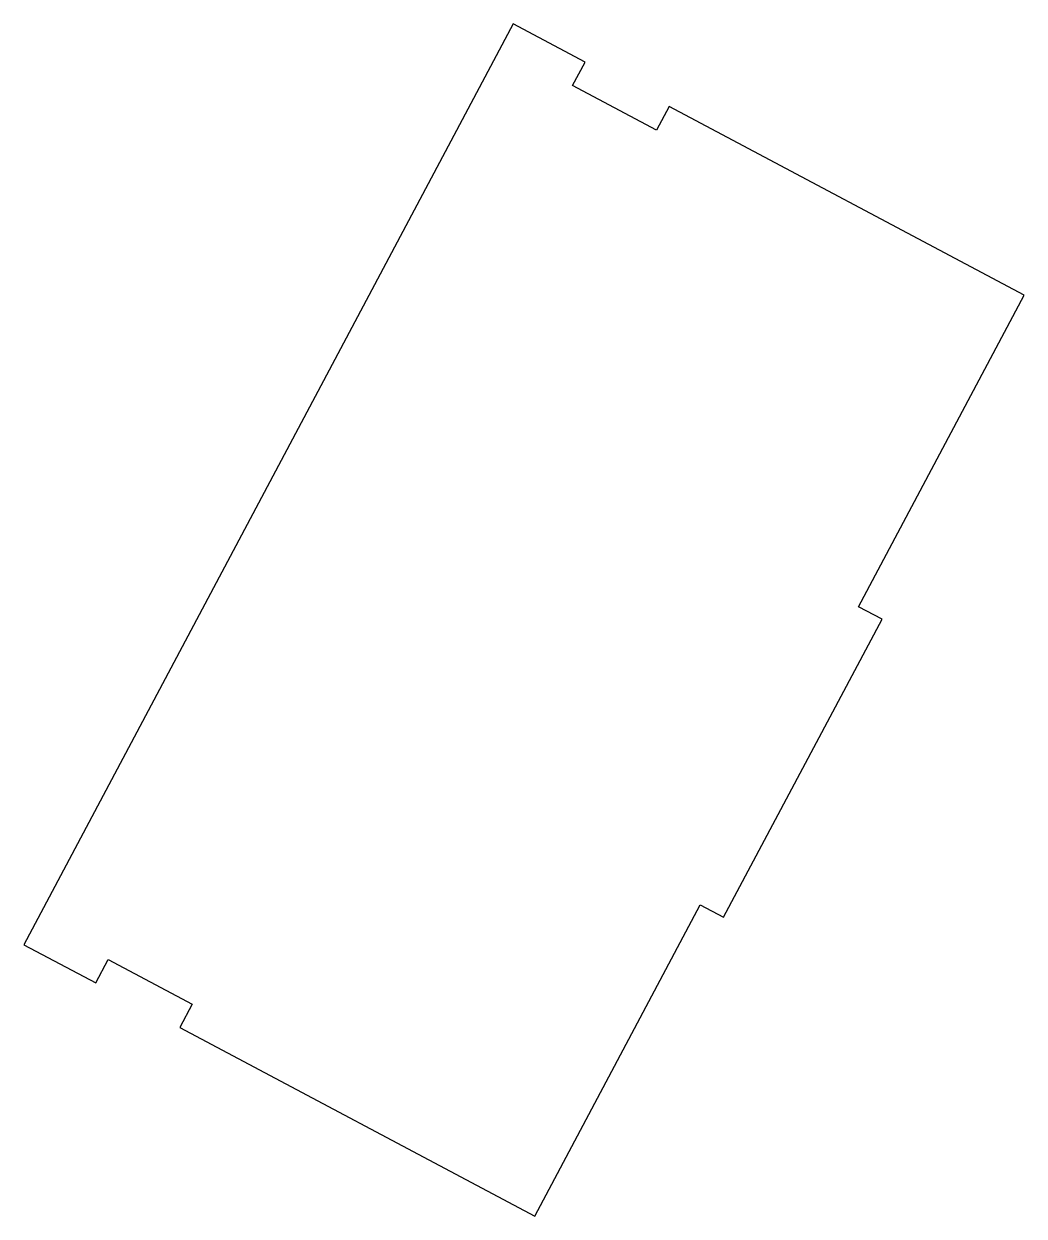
# Model space of a CAD drawing. Header units: millimetres. Extents: x -20.8 to 20.8, y -24.8 to 24.8.
import ezdxf

# ---------------------------------------------------------------- set-up
doc = ezdxf.new("R2010")
doc.units = ezdxf.units.MM
doc.layers.get('0').update_dxf_attribs({"linetype": 'CONTINUOUS'})

msp = doc.modelspace()

# ---------------------------------------------------------------- linework, layer by layer
for p, q in [((-0.446, 24.757), (-20.767, -13.484)), ((2.537, 23.172), (-0.446, 24.757)), ((2.02, 22.2), (2.537, 23.172)), ((5.508, 20.347), (2.02, 22.2)), ((6.025, 21.318), (5.508, 20.347)), ((20.767, 13.484), (6.025, 21.318)), ((13.895, 0.551), (20.767, 13.484)), ((14.866, 0.035), (13.895, 0.551)), ((8.29, -12.34), (14.866, 0.035)), ((0.446, -24.757), (7.319, -11.824)), ((7.319, -11.824), (8.29, -12.34)), ((-20.767, -13.484), (-17.785, -15.069)), ((-17.785, -15.069), (-17.269, -14.097)), ((-17.269, -14.097), (-13.78, -15.951)), ((-13.78, -15.951), (-14.297, -16.922)), ((-14.297, -16.922), (0.446, -24.757))]:
    msp.add_line(p, q)

doc.saveas('drawing.dxf')
